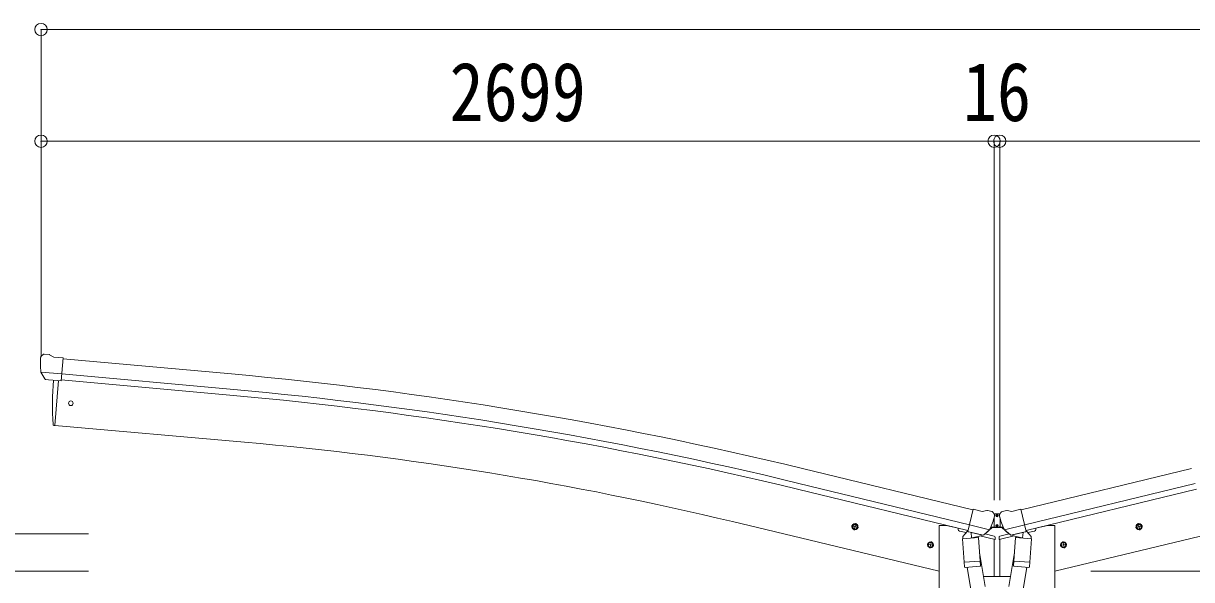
# Model space of a CAD drawing. Units: millimetres at full size. Extents: x -9783 to 9892, y -6828 to 6752.
# Drawn here: x -7223 to -3915, y -1511 to 66 of the extents above; entities that cross this region are included whole.
import ezdxf
from ezdxf.enums import TextEntityAlignment as Align

# ---------------------------------------------------------------- set-up
doc = ezdxf.new("R2010")
doc.units = ezdxf.units.MM
doc.header["$LTSCALE"] = 35
doc.header["$PDMODE"] = 32
doc.header["$PDSIZE"] = 35
for name, color, linetype, lineweight in [('0-1_本体', 4, 'Continuous', 9), ('0-2_部品', 7, 'Continuous', 9), ('0-7_合掌部品', 3, 'Continuous', 9), ('0-A_寸法', 6, 'Continuous', 9)]:
    doc.layers.add(name, color=color, linetype=linetype, lineweight=lineweight)
doc.styles.add('ＭＳ ゴシック', font='')
doc.styles.get('ＭＳ ゴシック').set_extended_font_data('MS Gothic')

msp = doc.modelspace()

# ---------------------------------------------------------------- linework, layer by layer
at = {"layer": '0-1_本体'}
for p, q in [((-7111.15, -884.88), (-6633.63, -928.08)), ((-7123.61, -947.04), (-7134.77, -1074.64)), ((-7116.37, -944.65), (-6639.04, -987.83)), ((-7114.91, -927.88), (-6637.52, -971.07)), ((-6596.83, -1121.7), (-7134.77, -1074.64)), ((-4534.31, -1313.69), (-5017.18, -1196.21)), ((-4397.78, -1313.69), (-3914.9, -1196.21)), ((-4548.31, -1372.04), (-5031.37, -1254.55)), ((-4544.38, -1355.66), (-5027.39, -1238.19)), ((-4387.7, -1355.66), (-3904.69, -1238.19)), ((-4383.77, -1372.04), (-3900.72, -1254.55)), ((-4629.78, -1487.28), (-5215.46, -1346.67)), ((-4302.3, -1487.28), (-3716.63, -1346.67)), ((-4629.78, -1357.28), (-4609.78, -1357.28)), ((-4629.78, -1357.28), (-4629.78, -4237.28)), ((-4609.78, -1357.28), (-4576.28, -1365.33)), ((-4322.3, -1357.28), (-4355.81, -1365.33)), ((-4302.3, -1357.28), (-4322.3, -1357.28)), ((-4302.3, -1357.28), (-4302.3, -4237.28)), ((-4474.28, -1396.99), (-4474.28, -1501.69)), ((-4457.8, -1396.99), (-4457.8, -1501.69))]:
    msp.add_line(p, q, dxfattribs=at)
for centre, radius, start, end in [((-7629.76, -11938.09), 11054.98, 76.33027, 84.83134), ((-7629.76, -11938.09), 10994.98, 76.33027, 84.83026), ((-7629.76, -11938.09), 11011.82, 76.33027, 84.83026), ((-7419.82, -10528.48), 9442.71, 76.5, 84.99999)]:
    msp.add_arc(centre, radius, start, end, dxfattribs=at)
at = {"layer": '0-2_部品'}
for p, q in [((-7174.35, -879.87), (-7174.46, -881.22)), ((-7173.28, -877.83), (-7167.8, -873.23)), ((-7164.15, -872.08), (-7150.48, -873.28)), ((-7137.53, -880.43), (-7149.25, -873.67)), ((-7137.53, -880.43), (-7110.96, -882.76)), ((-7116.62, -947.42), (-7110.96, -882.76)), ((-7173.82, -922.72), (-7114.91, -927.88)), ((-7162.57, -942.21), (-7173.51, -923.27)), ((-7160.18, -943.61), (-7152.48, -944.28)), ((-7123.59, -946.81), (-7134.75, -1074.41)), ((-7126.58, -946.55), (-7116.62, -947.42)), ((-7134.75, -1074.41), (-7136.81, -1074.16)), ((-4507.94, -1317.96), (-4533.87, -1311.73)), ((-4507.94, -1317.96), (-4494.68, -1315.26)), ((-4480.2, -1318.45), (-4493.38, -1315.28)), ((-4477.1, -1320.69), (-4473.24, -1326.99)), ((-4454.99, -1320.69), (-4458.84, -1326.99)), ((-4451.89, -1318.45), (-4438.71, -1315.28)), ((-4424.15, -1317.96), (-4437.41, -1315.26)), ((-4424.15, -1317.96), (-4398.22, -1311.73)), ((-4875.57, -1359.38), (-4870.41, -1353.93)), ((-4870.61, -1370.85), (-4865.94, -1351.41)), ((-4870.41, -1353.93), (-4863.11, -1355.69)), ((-4863.11, -1355.69), (-4860.98, -1362.88)), ((-4486.94, -1369.58), (-4544.44, -1355.77)), ((-4472.88, -1329.27), (-4473.16, -1330.42)), ((-4459.21, -1329.27), (-4458.93, -1330.42)), ((-4445.15, -1369.58), (-4387.64, -1355.77)), ((-4068.98, -1355.69), (-4071.11, -1362.88)), ((-4061.68, -1353.93), (-4068.98, -1355.69)), ((-4061.48, -1370.85), (-4066.15, -1351.41)), ((-4056.52, -1359.38), (-4061.68, -1353.93)), ((-4858.55, -1363.46), (-4878, -1358.8)), ((-4873.44, -1366.57), (-4875.57, -1359.38)), ((-4576.31, -1365.25), (-4576.31, -1368.56)), ((-4553.59, -1377.96), (-4572.48, -1373.42)), ((-4549.59, -1373.36), (-4562.91, -1388.68)), ((-4562.91, -1388.68), (-4562.46, -1395.02)), ((-4548.65, -1373.3), (-4549.59, -1373.36)), ((-4545.57, -1375.77), (-4547.1, -1375.4)), ((-4508.86, -1384.58), (-4545.57, -1375.77)), ((-4539.62, -1377.59), (-4538.59, -1392.2)), ((-4511.41, -1386.59), (-4537.22, -1393.03)), ((-4520.1, -1388.76), (-4519.87, -1392.04)), ((-4471.76, -1397.6), (-4514.46, -1387.35)), ((-4506.5, -1385.05), (-4514.02, -1383.25)), ((-4510.7, -1384.81), (-4510.65, -1385.55)), ((-4507.33, -1384.95), (-4508.86, -1384.58)), ((-4503.79, -1384.49), (-4487.41, -1370)), ((-4474.06, -1387.8), (-4499.99, -1381.57)), ((-4460.33, -1397.6), (-4417.63, -1387.35)), ((-4458.03, -1387.8), (-4432.1, -1381.57)), ((-4428.3, -1384.49), (-4444.68, -1370)), ((-4425.59, -1385.05), (-4418.07, -1383.25)), ((-4424.75, -1384.95), (-4423.22, -1384.58)), ((-4423.22, -1384.58), (-4386.52, -1375.77)), ((-4421.39, -1384.81), (-4421.44, -1385.55)), ((-4420.68, -1386.59), (-4394.87, -1393.03)), ((-4411.99, -1388.76), (-4412.22, -1392.04)), ((-4392.47, -1377.59), (-4393.49, -1392.2)), ((-4386.52, -1375.77), (-4384.99, -1375.4)), ((-4383.44, -1373.3), (-4382.49, -1373.36)), ((-4382.49, -1373.36), (-4369.18, -1388.68)), ((-4378.5, -1377.96), (-4359.61, -1373.42)), ((-4369.18, -1388.68), (-4369.62, -1395.02)), ((-4355.78, -1365.25), (-4355.78, -1368.56)), ((-4073.54, -1363.46), (-4054.09, -1358.8)), ((-4058.65, -1366.57), (-4056.52, -1359.38)), ((-4644.63, -1414.82), (-4664.08, -1410.15)), ((-4661.65, -1410.74), (-4656.48, -1405.29)), ((-4659.52, -1417.93), (-4661.65, -1410.74)), ((-4656.69, -1422.21), (-4652.02, -1402.76)), ((-4656.48, -1405.29), (-4649.19, -1407.04)), ((-4649.19, -1407.04), (-4647.05, -1414.24)), ((-4564.01, -1395.13), (-4518.32, -1391.94)), ((-4559.34, -1461.97), (-4564.01, -1395.13)), ((-4518.32, -1391.94), (-4513.65, -1458.77)), ((-4471.76, -1397.6), (-4471.76, -1390.71)), ((-4460.33, -1397.6), (-4460.33, -1390.71)), ((-4413.76, -1391.94), (-4418.44, -1458.77)), ((-4368.08, -1395.13), (-4413.76, -1391.94)), ((-4372.75, -1461.97), (-4368.08, -1395.13)), ((-4287.46, -1414.82), (-4268.01, -1410.15)), ((-4282.9, -1407.04), (-4285.03, -1414.24)), ((-4275.6, -1405.29), (-4282.9, -1407.04)), ((-4275.4, -1422.21), (-4280.07, -1402.76)), ((-4270.44, -1410.74), (-4275.6, -1405.29)), ((-4272.57, -1417.93), (-4270.44, -1410.74)), ((-4515.38, -1434.01), (-4499.47, -1530.18)), ((-4416.71, -1434.01), (-4432.62, -1530.18)), ((-4559.34, -1461.97), (-4513.65, -1458.77)), ((-4559.32, -1461.97), (-4558.44, -1474.66)), ((-4514.63, -1473.38), (-4556.33, -1476.29)), ((-4550.9, -1475.91), (-4540.17, -1539.5)), ((-4512.79, -1471.24), (-4513.66, -1458.77)), ((-4513.19, -1472.6), (-4513.18, -1472.6)), ((-4419.3, -1471.24), (-4418.43, -1458.77)), ((-4418.9, -1472.6), (-4418.9, -1472.6)), ((-4372.75, -1461.97), (-4418.44, -1458.77)), ((-4417.45, -1473.38), (-4375.76, -1476.29)), ((-4381.18, -1475.91), (-4391.92, -1539.5)), ((-4372.76, -1461.97), (-4373.65, -1474.66))]:
    msp.add_line(p, q, dxfattribs=at)
for points in [[(-7173.9, -922.09), (-7173.61, -923.08), (-7173.51, -923.27)], [(-7126.58, -946.55), (-7126.85, -946.61), (-7152.22, -944.39), (-7152.48, -944.28)], [(-4539.3, -1377.18), (-4549.02, -1374.85), (-4533.87, -1311.73)], [(-4392.79, -1377.18), (-4383.07, -1374.85), (-4398.22, -1311.73)], [(-4860.98, -1362.88), (-4866.14, -1368.33), (-4873.44, -1366.57)], [(-4539.3, -1377.18), (-4539.06, -1377.33), (-4514.3, -1383.28), (-4514.02, -1383.25)], [(-4486.67, -1369), (-4487.25, -1369.84), (-4487.41, -1370)], [(-4445.42, -1369), (-4444.84, -1369.84), (-4444.68, -1370)], [(-4392.79, -1377.18), (-4393.02, -1377.33), (-4417.79, -1383.28), (-4418.07, -1383.25)], [(-4071.11, -1362.88), (-4065.95, -1368.33), (-4058.65, -1366.57)], [(-4647.05, -1414.24), (-4652.22, -1419.68), (-4659.52, -1417.93)], [(-4285.03, -1414.24), (-4279.87, -1419.68), (-4272.57, -1417.93)]]:
    msp.add_lwpolyline(points, dxfattribs=at)
for centre, radius in [((-7089.07, -1011.15), 6.5), ((-4868.27, -1361.13), 8.5), ((-4868.27, -1361.13), 7.7), ((-4868.27, -1361.13), 6.5), ((-4063.81, -1361.13), 8.5), ((-4063.81, -1361.13), 7.7), ((-4063.81, -1361.13), 6.5), ((-4654.35, -1412.49), 8.5), ((-4654.35, -1412.49), 7.7), ((-4654.35, -1412.49), 6.5), ((-4277.73, -1412.49), 8.5), ((-4277.73, -1412.49), 7.7), ((-4277.73, -1412.49), 6.5)]:
    msp.add_circle(centre, radius, dxfattribs=at)
for centre, radius, start, end in [((-6972.84, -898.86), 202.4, 175, 186.5915), ((-7164.58, -877.06), 5, 85.00648, 129.99352), ((-7150.75, -876.26), 3, 60, 85), ((-6240.99, -1018.6), 900, 175.35014, 183.36081), ((-7136.45, -1071.18), 3, 183.36081, 263), ((-4494.08, -1318.2), 3, 76.5, 101.5), ((-4481.36, -1323.31), 5, 31.5, 76.5), ((-4450.72, -1323.31), 5, 103.5, 148.5), ((-4438.01, -1318.2), 3, 78.5, 103.5), ((-4669.96, -1283.17), 202.4, 334.90875, 346.5), ((-4262.12, -1283.17), 202.4, 193.5, 205.09125), ((-4571.31, -1368.56), 5, 180, 256.5), ((-4546.98, -1374.92), 0.5, 221.23754, 256.5), ((-4540.21, -1377.67), 0.604, 7.79405, 79.40158), ((-4511.65, -1385.62), 1, 284, 4), ((-4510.2, -1384.77), 0.5, 76.5, 184), ((-4507.22, -1384.46), 0.5, 256.5, 291.76246), ((-4474.76, -1390.71), 3, 0, 76.5), ((-4457.33, -1390.71), 3, 103.5, 180), ((-4424.87, -1384.46), 0.5, 248.23754, 283.5), ((-4421.88, -1384.77), 0.5, 356, 103.5), ((-4420.44, -1385.62), 1, 176, 256), ((-4391.87, -1377.67), 0.604, 100.59842, 172.20595), ((-4385.11, -1374.92), 0.5, 283.5, 318.76246), ((-4360.78, -1368.56), 5, 283.5, 0), ((-4537.57, -1392.06), 1.03, 188.03431, 289.96103), ((-4394.51, -1392.06), 1.03, 250.03897, 351.96569), ((-4556.47, -1474.3), 2, 190.53157, 274), ((-4514.77, -1471.38), 2, 274, 322.59038), ((-4514.73, -1471.41), 1.95, 322.52234, 4.95983), ((-4417.36, -1471.41), 1.95, 175.04017, 217.47766), ((-4417.31, -1471.38), 2, 217.40962, 266), ((-4375.62, -1474.3), 2, 266, 349.46843)]:
    msp.add_arc(centre, radius, start, end, dxfattribs=at)
for centre, major_axis, ratio, start_param, end_param in [((-7171.35, -880.13), (-2.71, -1.31), 0.997474, 4.9606201, 5.7465286), ((-7178.67, -875.83), (15.35, 3.44), 0.101033, 0.3078116, 0.3080427), ((-7159.97, -940.7), (-1.62, -2.54), 0.997631, 5.8041905, 6.6006116), ((-7159.85, -940.5), (3.5, 2.17), 0.650902, 4.0958226, 4.1686332), ((-7159.92, -940.61), (-1.62, -2.54), 0.997631, 0.3902369, 0.4789948), ((-4475.8, -1328.56), (1.57, -2.57), 0.99628, 0.7835347, 1.5707963), ((-4456.29, -1328.56), (-1.57, -2.57), 0.99628, 4.712389, 5.4996506), ((-4505.8, -1382.13), (0.73, -2.92), 0.997631, 5.8041905, 5.8929484), ((-4505.83, -1382), (-2.63, 3.16), 0.650902, 2.1145521, 2.1873627), ((-4505.78, -1382.23), (0.73, -2.92), 0.997631, 5.965759, 6.7621801), ((-4426.31, -1382.23), (-0.73, -2.92), 0.997631, 5.8041905, 6.6006116), ((-4426.26, -1382), (2.63, 3.16), 0.650902, 4.0958226, 4.1686332), ((-4426.29, -1382.13), (-0.73, -2.92), 0.997631, 0.3902369, 0.4789948)]:
    msp.add_ellipse(centre, major_axis=major_axis, ratio=ratio, start_param=start_param, end_param=end_param, dxfattribs=at)
at = {"layer": '0-7_合掌部品'}
for p, q in [((-4474.54, -1335.98), (-4474.34, -1334.22)), ((-4474.54, -1335.98), (-4474.54, -1359.48)), ((-4473.51, -1326.93), (-4473.29, -1324.98)), ((-4458.79, -1324.98), (-4473.29, -1324.98)), ((-4464.78, -1329.7), (-4463.94, -1329.7)), ((-4458.57, -1326.93), (-4458.79, -1324.98)), ((-4457.54, -1335.98), (-4457.74, -1334.22)), ((-4457.54, -1335.98), (-4457.54, -1359.48)), ((-4500.59, -1382.1), (-4479.54, -1363.48)), ((-4486.1, -1367.28), (-4480.54, -1362.36)), ((-4479.54, -1361.98), (-4473.09, -1361.98)), ((-4452.54, -1363.48), (-4479.54, -1363.48)), ((-4472.79, -1362.48), (-4474.54, -1359.48)), ((-4472.79, -1362.48), (-4459.29, -1362.48)), ((-4464.78, -1358.4), (-4463.94, -1358.4)), ((-4459.29, -1362.48), (-4457.54, -1359.48)), ((-4459, -1361.98), (-4452.54, -1361.98)), ((-4431.49, -1382.1), (-4452.54, -1363.48)), ((-4445.98, -1367.28), (-4451.55, -1362.36)), ((-4427.79, -1502.4), (-4504.3, -1502.4))]:
    msp.add_line(p, q, dxfattribs=at)
for points in [[(-4467.3, -1328.86), (-4468.14, -1328.86), (-4468.14, -1329.7), (-4467.3, -1329.7)], [(-4465.62, -1328.02), (-4465.62, -1327.18), (-4466.46, -1327.18), (-4466.46, -1328.02)], [(-4466.46, -1330.54), (-4466.46, -1331.38), (-4465.62, -1331.38), (-4465.62, -1330.54)], [(-4465.62, -1356.72), (-4465.62, -1355.88), (-4466.46, -1355.88), (-4466.46, -1356.72)], [(-4463.94, -1329.7), (-4463.94, -1328.86), (-4464.78, -1328.86)], [(-4467.3, -1357.56), (-4468.14, -1357.56), (-4468.14, -1358.4), (-4467.3, -1358.4)], [(-4466.46, -1359.24), (-4466.46, -1360.08), (-4465.62, -1360.08), (-4465.62, -1359.24)], [(-4463.94, -1358.4), (-4463.94, -1357.56), (-4464.78, -1357.56)]]:
    msp.add_lwpolyline(points, dxfattribs=at)
for centre in [(-4466.04, -1329.28), (-4466.04, -1357.98)]:
    msp.add_circle(centre, 3.5, dxfattribs=at)
for centre, radius, start, end in [((-4467.3, -1328.02), 0.84, 270, 0), ((-4467.3, -1330.54), 0.84, 0, 90), ((-4464.78, -1328.02), 0.84, 180, 270), ((-4464.78, -1330.54), 0.84, 90, 180), ((-4501.59, -1380.98), 1.5, 263.94026, 311.5), ((-4479.54, -1363.48), 1.5, 90, 131.5), ((-4467.3, -1356.72), 0.84, 270, 0), ((-4467.3, -1359.24), 0.84, 0, 90), ((-4464.78, -1356.72), 0.84, 180, 270), ((-4464.78, -1359.24), 0.84, 90, 180), ((-4452.54, -1363.48), 1.5, 48.5, 90), ((-4430.5, -1380.98), 1.5, 228.5, 276.05974)]:
    msp.add_arc(centre, radius, start, end, dxfattribs=at)
at = {"layer": '0-A_寸法'}
for p, q in [((-7173.45, 48.34), (-7173.45, -268.28)), ((-7173.45, 48.34), (-1759.45, 48.34)), ((-7173.45, -268.28), (-7173.45, -880.51)), ((-7173.45, -268.28), (-4474.45, -268.28)), ((-4474.45, -268.28), (-4474.45, -497.28)), ((-4474.45, -268.28), (-4458.45, -268.28)), ((-4474.45, -268.28), (-4474.45, -1286.21)), ((-4458.45, -268.28), (-4458.45, -497.28)), ((-4458.45, -268.28), (-4458.45, -497.28)), ((-4458.45, -268.28), (-1759.45, -268.28)), ((-4458.45, -268.28), (-4458.45, -1286.21)), ((-7984.02, -1380.88), (-7038.94, -1380.88)), ((-7436.05, -1487.28), (-7038.94, -1487.28)), ((-4200.82, -1487.28), (-3813.96, -1487.28))]:
    msp.add_line(p, q, dxfattribs=at)
for p in [(-7173.45, 48.34), (-7173.45, -268.28), (-4474.45, -268.28), (-4458.45, -268.28)]:
    msp.add_point(p, dxfattribs=at)

# ---------------------------------------------------------------- texts
at = {"layer": '0-A_寸法', "color": 7, "style": 'ＭＳ ゴシック', "width": 0.85}
for s, p in [('2699', (-6016.45, -261.28)), ('16', (-4562.7, -261.28))]:
    msp.add_text(s, height=166.8, dxfattribs=at).set_placement(p, align=Align.BOTTOM_LEFT)

doc.saveas('drawing.dxf')
